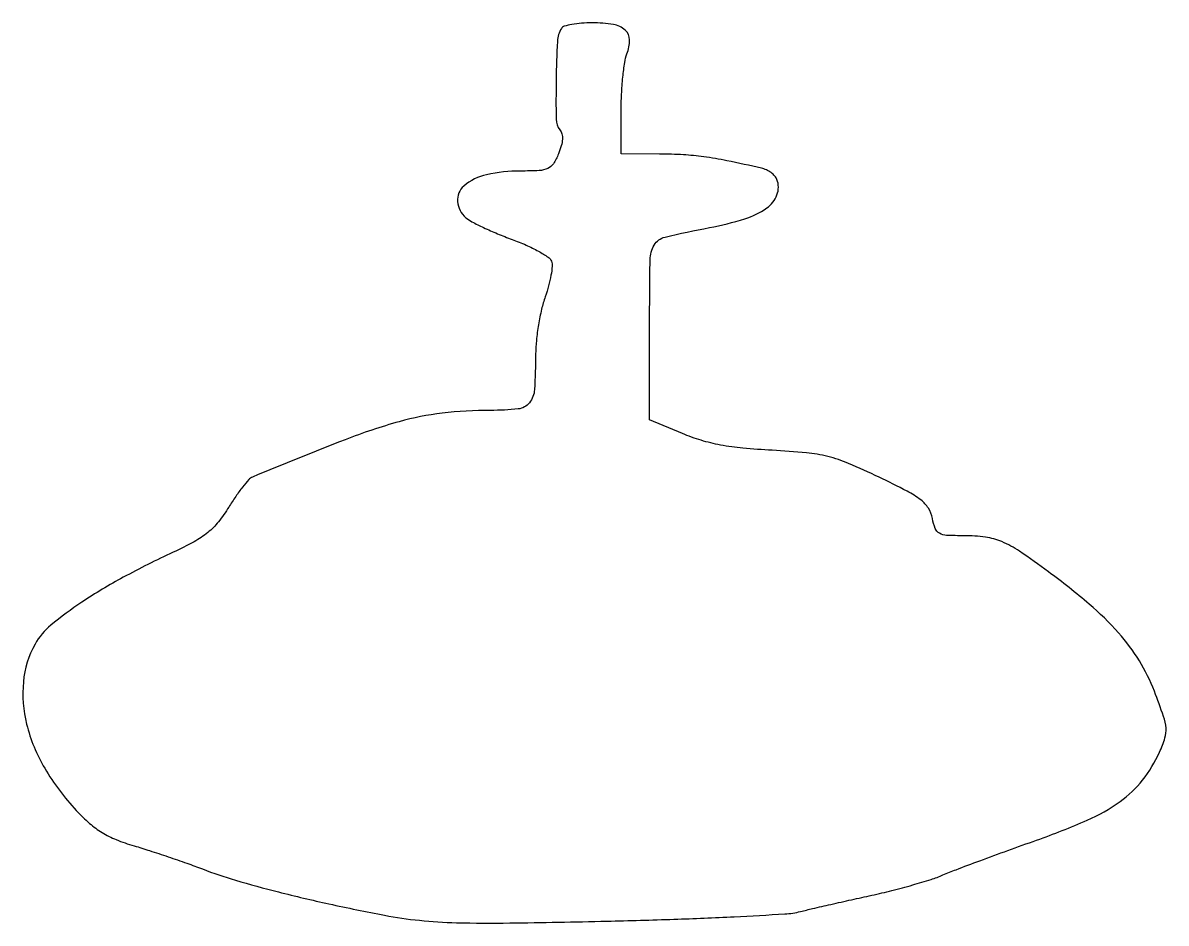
# Model space of a CAD drawing. Extents: x 0 to 201, y 0 to 158.
import ezdxf

# ---------------------------------------------------------------- set-up
doc = ezdxf.new("R2010")
doc.units = 0

msp = doc.modelspace()

# ---------------------------------------------------------------- linework, layer by layer
msp.add_lwpolyline([(94.512335, 157.019959, 0.126703), (93.808458, 154.756636, 0.008614), (93.589603, 147.966587, 0.00734), (93.587445, 141.088279, 0.166385), (94.24591, 139.250904, -0.110438), (94.606124, 138.512528, -0.07303), (94.689482, 137.568716, -0.055595), (94.49117, 136.404954, -0.028217), (94.000374, 135.000904, -0.044383), (93.099455, 133.276328, -0.145508), (92.136093, 132.445452, -0.093522), (90.625849, 132.081944, -0.012426), (87.32902, 132, 0.05373), (81.387287, 131.359651, 0.12372), (77.389105, 129.374257, 0.243112), (76.281914, 126.655495, 0.195834), (77.75, 123.814871, 0.055506), (78.810799, 123.095177, 0.011258), (80.848686, 122.078646, 0.011744), (83.285229, 121.000188, 0.010761), (85.84127, 120.003826, -0.016808), (88.312204, 119.006061, -0.022057), (90.49077, 117.92263, -0.020323), (92.18862, 116.890426, -0.155614), (92.764593, 116.171078, -0.113109), (92.888842, 115.296647, -0.022339), (92.684129, 113.715874, -0.022628), (92.271175, 111.857884, -0.019332), (91.673323, 109.942922, 0.027989), (91.030562, 107.751521, 0.015871), (90.487528, 105.039332, 0.015809), (90.112531, 102.26293, 0.025029), (89.986345, 99.865786, -0.014452), (89.790997, 93.655887, -0.155239), (88.895574, 91.336064, -0.199727), (86.921423, 90.257218, -0.026475), (82.067028, 90, 0.029138), (73.587358, 89.505414, 0.039066), (66.03473, 88.016741, 0.024754), (56.570194, 84.857159, 0.005124), (40.276108, 78.312289, 0.113935), (39.641012, 77.859764, 0.014297), (38.550554, 76.555168, 0.016213), (37.33269, 74.902991, 0.012798), (36.120538, 73.041475, -0.030604), (34.293535, 70.442888, -0.053669), (32.444654, 68.57846, -0.045573), (30.036931, 66.961932, -0.016342), (26.34443, 65.097846, 0.014975), (17.600557, 60.713632, 0.023041), (10.345157, 56.356732, 0.025894), (4.88768, 52.304934, 0.092348), (2.109535, 48.981101, 0.105844), (0.064484, 42.396397, 0.083587), (0.636466, 34.939708, 0.072896), (3.810753, 27.192708, 0.05429), (9.357056, 19.788171, 0.025563), (11.687106, 17.536376, 0.04222), (13.89282, 15.918627, 0.041646), (16.360707, 14.679945, 0.024091), (19.5, 13.591433, -0.006454), (22.230953, 12.751135, -0.003713), (25.5, 11.67203, -0.003709), (28.768116, 10.539163, -0.006186), (31.5, 9.531188, 0.019772), (37.292432, 7.571024, 0.009528), (44.850366, 5.497924, 0.008527), (53.690897, 3.413033, 0.006398), (63.486916, 1.409405, 0.022188), (69.580425, 0.522167, 0.018445), (76.11733, 0.107603, 0.010376), (85.447956, 0.054428, 0.001958), (102.486916, 0.37764, 0.002829), (114.275114, 0.714176, 0.003899), (124.858656, 1.158931, 0.002497), (133.738465, 1.645954, 0.04682), (136.5, 2.072806, -0.004485), (138.597556, 2.581574, -0.001322), (141.821875, 3.3241, -0.001327), (145.452362, 4.13993, -0.001428), (149, 4.916636, 0.008495), (152.547637, 5.746057, 0.007736), (156.178125, 6.720133, 0.007765), (159.396453, 7.691507, 0.024705), (161.5, 8.478632, -0.01084), (163.78977, 9.408575, -0.002087), (167.980211, 10.985515, -0.002221), (172.88604, 12.783575, -0.002046), (177.94327, 14.588319, 0.018448), (186.809457, 18.084178, 0.052206), (192.585736, 21.366833, 0.070299), (196.538904, 25.13519, 0.061409), (199.509143, 30.020275, 0.029178), (200.464147, 32.517288, 0.098043), (200.657961, 34.248419, 0.062965), (200.220559, 36.303272, 0.007376), (198.609041, 40.714643, 0.047251), (195.971354, 46.046106, 0.043003), (192.30585, 50.971174, 0.035054), (187.173732, 55.997169, 0.017173), (180, 61.686787, 0.010127), (174.93671, 65.270537, 0.048215), (171.82685, 66.966747, 0.067806), (168.970141, 67.749889, 0.033053), (165.190741, 68, -0.012408), (162.139778, 68.075725, -0.113305), (160.869728, 68.434448, -0.178514), (160.15606, 69.253806, -0.04149), (159.642459, 71.037705, 0.090224), (158.92963, 72.836185, 0.089115), (157.626695, 74.277321, 0.045139), (155.207815, 75.820054, 0.007518), (150.267459, 78.283087, 0.01141), (144.923499, 80.699323, 0.038947), (141.307741, 81.913462, 0.038209), (137.512278, 82.563904, 0.01068), (131.5, 82.997442, -0.010917), (126.391752, 83.368226, -0.022546), (122.427615, 83.924335, -0.027087), (119.039538, 84.748496, -0.026845), (115.75, 85.936073), (110, 88.368028), (110, 104.164962, -0.003245), (110.079621, 116.434498, -0.130047), (110.79554, 119.005087, -0.20532), (112.701208, 120.410717, -0.010145), (120.5, 122.074767, 0.026524), (126.696396, 123.610634, 0.080728), (130.576427, 125.519045, 0.147974), (132.360272, 127.823374, 0.184904), (132.358314, 130.508632, 0.09292), (131.980966, 131.121739, 0.050403), (131.320918, 131.716066, 0.04782), (130.501127, 132.203876, 0.054821), (129.639699, 132.500542, 0.00507), (123.578813, 133.805023, 0.016096), (119.492212, 134.505109, 0.02041), (115.919302, 134.851549, 0.013057), (111.75, 134.975554), (105, 135), (105, 142.4349, -0.012328), (105.075054, 145.478368, -0.012818), (105.300064, 148.475027, -0.012593), (105.625895, 151.052112, -0.053142), (106.021495, 152.556537, 0.091494), (106.476342, 155.044238, 0.212971), (105.717958, 156.736509, 0.14531), (103.64254, 157.716656, 0.038172), (99.936572, 158, 0.018924), (98.046912, 157.928454, 0.025771), (96.355556, 157.712113, 0.024527), (95.018074, 157.40206, 0.187239)], format="xyb", close=True)

doc.saveas('drawing.dxf')
